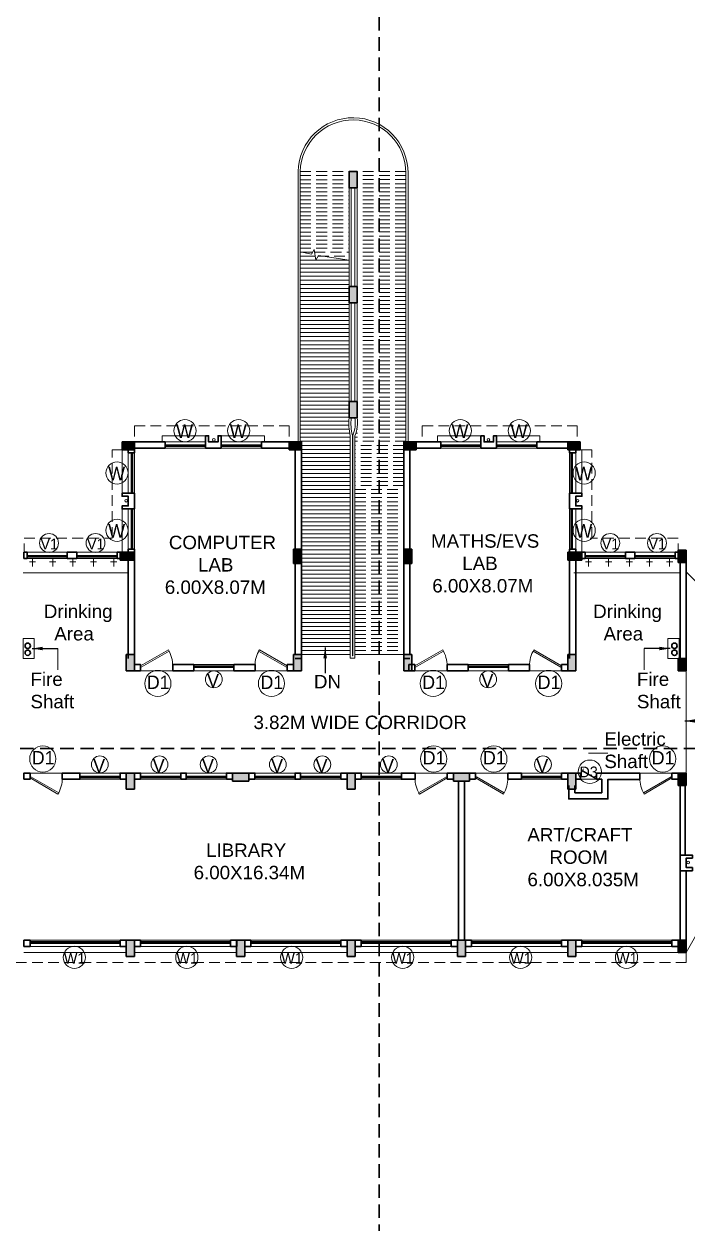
# Model space of a CAD drawing. Header units: millimetres. Extents: x 3614 to 12428, y -844 to 6844.
# Drawn here: x 5519.74 to 5544.46, y -704.4 to -659.72 of the extents above; entities that cross this region are included whole.
import ezdxf

# ---------------------------------------------------------------- set-up
doc = ezdxf.new("R2010")
doc.units = ezdxf.units.MM
doc.header["$LTSCALE"] = 40
doc.header["$MEASUREMENT"] = 0
doc.linetypes.add('DASHED', pattern=[0.75, 0.5, -0.25])
doc.linetypes.add('DASHED2', pattern=[0.375, 0.25, -0.125])
doc.layers.get('0').update_dxf_attribs({"linetype": 'CONTINUOUS', "lineweight": 20})
for name, color, linetype, lineweight in [('CLL LEV.', 15, 'CONTINUOUS', 18), ('Column', 252, 'CONTINUOUS', 30), ('Column Hatch', 253, 'CONTINUOUS', 13), ('Dim', 220, 'CONTINUOUS', 15), ('Door', 54, 'CONTINUOUS', 18), ('EXPANSION JOINT', 248, 'CONTINUOUS', 20), ('Fixture', 44, 'CONTINUOUS', 15), ('Hidden', 30, 'DASHED', 18), ('LINE', 22, 'CONTINUOUS', 13), ('Railing', 23, 'CONTINUOUS', 18), ('RAMP', 213, 'CONTINUOUS', 15), ('Section', 72, 'DASHED2', 30), ('Services', 1, 'DASHED', 30), ('TEXT', 7, 'CONTINUOUS', 20), ('Ventilator', 6, 'DASHED', 18), ('Wall', 7, 'CONTINUOUS', 30), ('Window', 150, 'CONTINUOUS', 15), ('Window-Wall', 7, 'CONTINUOUS', 18)]:
    doc.layers.add(name, color=color, linetype=linetype, lineweight=lineweight)
doc.styles.add('DIM', font='arial.ttf')
doc.styles.add('L120', font='simplex.shx', dxfattribs={"height": 1})
doc.styles.get("Standard").update_dxf_attribs({"font": 'txt.shx', "height": 0.03937})
doc.styles.add('STYLE9', font='GOTHIC.TTF')
doc.dimstyles.get("Standard").update_dxf_attribs({"dimtxt": 0.18, "dimasz": 0.18, "dimexe": 0.18, "dimexo": 0.0625, "dimgap": 0.09, "dimtad": 0, "dimtih": 1, "dimtoh": 1, "dimdec": 4, "dimzin": 0, "dimdsep": 46, "dimtxsty": 'Standard', "dimcen": 0.09, "dimadec": 0, "dimazin": 0, "dimtfac": 1, "dimtdec": 4, "dimtofl": 0, "dimtmove": 0, "dimatfit": 3, "dimfxl": 0, "dimtolj": 1, "dimtzin": 0, "dimarcsym": 0})

# ---------------------------------------------------------------- blocks, each defined once
blk = doc.blocks.new('VENT 2')
at = {"layer": 'Ventilator', "linetype": 'Continuous', "ltscale": 0.02}
for p, q in [((0, 0.182), (1.5, 0.182)), ((0, 0.152), (1.5, 0.152))]:
    blk.add_line(p, q, dxfattribs=at)
at = {"layer": 'Window-Wall'}
for p, q in [((0, 0.23), (1.5, 0.23)), ((0, 0), (0, 0.23)), ((0, 0.115), (1.5, 0.115)), ((1.5, 0), (0, 0)), ((1.5, 0.23), (1.5, 0))]:
    blk.add_line(p, q, dxfattribs=at)
blk = doc.blocks.new('*U18')
for p, q in [((0, 0), (0, -6)), ((40, 0), (40, -6))]:
    blk.add_line(p, q)
blk.add_lwpolyline([(0, 0), (34.6, 20), (35.5, 18.5), (0.9, -1.5)], close=True)
blk.add_arc((0, 0), 40, 0, 30)
blk = doc.blocks.new('DOOR1')
at = {"layer": 'Door'}
blk.add_line((0, 0), (1.2, 0), dxfattribs=at)
at = {"layer": 'Door', "xscale": 0.0300000000000013, "yscale": 0.0300000000000013, "zscale": 0.0300000000000013}
blk.add_blockref('*U18', (0, 0.18), dxfattribs=at)
blk = doc.blocks.new('windoe 3')
at = {"layer": 'CLL LEV.'}
blk.add_line((3.585, -0.23), (-0.23, -0.23), dxfattribs=at)
at = {"layer": 'Window'}
for p, q in [((3.355, 0.179), (0, 0.179)), ((3.355, 0.149), (0, 0.149))]:
    blk.add_line(p, q, dxfattribs=at)
at = {"layer": 'Window-Wall'}
blk.add_line((3.355, 0.115), (0, 0.115), dxfattribs=at)
at = {"layer": 'Window-Wall', "ltscale": 0.05}
blk.add_lwpolyline([(0, 0), (3.355, 0), (3.355, 0.23), (0, 0.23)], close=True, dxfattribs=at)
blk = doc.blocks.new('SHAFT2')
at = {"layer": 'Fixture'}
blk.add_circle((0.302, 0.307), 0.05, dxfattribs=at)
at = {"layer": 'Wall'}
blk.add_lwpolyline([(0, 0.585), (0.46, 0.585), (0.46, 0.47), (0.23, 0.47), (0.23, 0.115), (0.46, 0.115), (0.46, 0), (0, 0), (0, 0.585)], dxfattribs=at)
blk = doc.blocks.new('Door - Left Hung 36 in.')
at = {"layer": 'Door'}
blk.add_line((0.8, -1.3), (35.9, -1.3), dxfattribs=at)
blk.add_lwpolyline([(0.8, -1.3), (0, 0), (31.2, 18), (31.9, 16.7)], close=True, dxfattribs=at)
blk.add_arc((0, 0), 36, 0, 37.3101, dxfattribs=at)
blk = doc.blocks.new('COLUMN 546')
at = {"layer": 'Column Hatch'}
h = blk.add_hatch(color=0, dxfattribs=at)
h.dxf.hatch_style = 1
h.paths.add_polyline_path([(0, 0), (0.3, 0), (0.3, 0.46), (0, 0.46)])
at = {"layer": 'Column'}
for p, q in [((0.3, 0.46), (0, 0.46)), ((0, 0.46), (0, 0)), ((0.3, 0), (0.3, 0.46)), ((0, 0), (0.3, 0))]:
    blk.add_line(p, q, dxfattribs=at)
blk = doc.blocks.new('WINDOW 1')
at = {"layer": 'CLL LEV.'}
for p, q in [((-0.115, -0.23), (-0.115, -0.46)), ((1.615, -0.23), (1.615, -0.46)), ((-0.115, -0.46), (1.615, -0.46))]:
    blk.add_line(p, q, dxfattribs=at)
at = {"layer": 'Window'}
for p, q in [((0, -0.051), (1.5, -0.051)), ((0, -0.081), (1.5, -0.081))]:
    blk.add_line(p, q, dxfattribs=at)
at = {"layer": 'Window-Wall'}
for p, q in [((0, 0), (1.5, 0)), ((0, -0.23), (0, 0)), ((1.5, 0), (1.5, -0.23)), ((0, -0.115), (1.5, -0.115)), ((1.5, -0.23), (0, -0.23))]:
    blk.add_line(p, q, dxfattribs=at)
blk = doc.blocks.new('colm 600')
at = {"layer": 'Column Hatch'}
h = blk.add_hatch(color=0, dxfattribs=at)
h.dxf.hatch_style = 1
h.paths.add_polyline_path([(5460.775, -628.796), (5460.475, -628.796), (5460.475, -629.396), (5460.775, -629.396)])
at = {"layer": 'Column'}
for p, q in [((5460.775, -628.796), (5460.475, -628.796)), ((5460.475, -628.796), (5460.475, -629.396)), ((5460.775, -629.396), (5460.775, -628.796)), ((5460.475, -629.396), (5460.775, -629.396))]:
    blk.add_line(p, q, dxfattribs=at)
blk = doc.blocks.new('COLM 530')
at = {"layer": 'Column Hatch'}
h = blk.add_hatch(color=0, dxfattribs=at)
h.dxf.hatch_style = 1
h.paths.add_polyline_path([(5443.518, -633.795), (5443.218, -633.795), (5443.218, -634.325), (5443.518, -634.325)])
at = {"layer": 'Column'}
for p, q in [((5443.518, -633.795), (5443.218, -633.795)), ((5443.218, -633.795), (5443.218, -634.325)), ((5443.518, -634.325), (5443.518, -633.795)), ((5443.218, -634.325), (5443.518, -634.325))]:
    blk.add_line(p, q, dxfattribs=at)
blk = doc.blocks.new('PROJ FNVJ')
at = {"layer": 'Hidden', "ltscale": 0.02}
for p, q in [((5461.628, -603.619), (5467.398, -603.619)), ((5461.628, -603.619), (5461.628, -604.221)), ((5467.398, -603.619), (5467.398, -604.221))]:
    blk.add_line(p, q, dxfattribs=at)
blk = doc.blocks.new('DDDD')
at = {"layer": 'TEXT', "color": 3, "ltscale": 0.2}
blk.add_circle((2085.909, -1030.934), 0.488, dxfattribs=at)
at = {"layer": 'TEXT', "color": 3, "style": 'STYLE9'}
blk.add_text('D1', height=0.5, dxfattribs=at).set_placement((2085.496, -1031.139))
blk = doc.blocks.new('shaft dooerr')
at = {"layer": 'TEXT', "color": 3, "ltscale": 0.2}
blk.add_circle((5444.341, -671.654), 0.435, dxfattribs=at)
at = {"layer": 'TEXT', "color": 3, "style": 'STYLE9'}
blk.add_text('D3', height=0.4, dxfattribs=at).set_placement((5443.954, -671.86))
blk = doc.blocks.new('W')
at = {"layer": 'TEXT', "color": 3}
blk.add_circle((2080.863, -1087.688), 0.414, dxfattribs=at)
at = {"layer": 'TEXT', "color": 3, "style": 'STYLE9'}
blk.add_text('W', height=0.5, dxfattribs=at).set_placement((2080.534, -1087.956))
blk = doc.blocks.new('VVV')
at = {"layer": 'TEXT', "color": 3, "ltscale": 0.2}
blk.add_circle((2082.528, -1073.943), 0.314, dxfattribs=at)
at = {"layer": 'TEXT', "color": 3, "style": 'STYLE9'}
blk.add_text('V', height=0.5, dxfattribs=at).set_placement((2082.277, -1074.243))
blk = doc.blocks.new('front windw')
at = {"layer": 'TEXT', "color": 3}
blk.add_circle((5459.557, -694.504), 0.414, dxfattribs=at)
at = {"layer": 'TEXT', "color": 3, "style": 'STYLE9'}
blk.add_text('W1', height=0.4, dxfattribs=at).set_placement((5459.167, -694.738))
blk = doc.blocks.new('VENT TOILET')
at = {"layer": 'TEXT', "color": 3, "ltscale": 0.2}
blk.add_circle((5438.623, -662.256), 0.352, dxfattribs=at)
at = {"layer": 'TEXT', "color": 3, "style": 'STYLE9'}
blk.add_text('V1', height=0.4, dxfattribs=at).set_placement((5438.303, -662.494))
blk = doc.blocks.new('SECT BB')
at = {"layer": 'Section', "ltscale": 0.05}
blk.add_line((5470.752, -343.655), (5470.752, -289.614), dxfattribs=at)
blk = doc.blocks.new('SEC AA')
at = {"layer": 'Section', "ltscale": 0.05}
blk.add_line((5428.116, -321.664), (5509.295, -321.664), dxfattribs=at)

msp = doc.modelspace()

# ---------------------------------------------------------------- linework, layer by layer
at = {"layer": 'CLL LEV.'}
for p, q in [((5523.6277, -677.6775), (5523.3977, -677.6775)), ((5523.3977, -677.6775), (5523.3977, -679.4075)), ((5540.3134, -677.6775), (5540.5434, -677.6775)), ((5540.5434, -677.6775), (5540.5434, -679.4075))]:
    msp.add_line(p, q, dxfattribs=at)
at = {"layer": 'Dim'}
for p, q in [((5531.8627, -676.3225), (5531.8627, -676.3225)), ((5532.0827, -676.3225), (5532.0827, -676.3225)), ((5521.0085, -682.9943), (5521.0085, -683.788)), ((5542.8669, -682.9943), (5542.8669, -683.788)), ((5540.7879, -686.8955), (5541.5101, -686.8955))]:
    msp.add_line(p, q, dxfattribs=at)
at = {"layer": 'Dim', "linetype": 'Continuous'}
msp.add_lwpolyline([(5531.8627, -668.5225), (5530.7283, -668.3438), (5530.6286, -668.5163), (5530.5595, -668.1238), (5530.4599, -668.2964), (5530.0427, -668.2063)], dxfattribs=at)
at = {"layer": 'EXPANSION JOINT', "linetype": 'ByBlock', "ltscale": 0.05}
msp.add_line((5544.4327, -683.8225), (5544.4327, -687.6375), dxfattribs=at)
at = {"layer": 'Fixture', "linetype": 'ByBlock', "ltscale": 0.05}
for p, q in [((5520.0627, -679.6375), (5520.0627, -679.9375)), ((5520.8127, -679.6375), (5520.8127, -679.9375)), ((5521.5627, -679.6375), (5521.5627, -679.9375)), ((5522.3377, -679.6375), (5522.3377, -679.9375)), ((5523.0877, -679.6375), (5523.0877, -679.9375)), ((5540.7891, -679.6375), (5540.7891, -679.9375)), ((5541.5391, -679.6375), (5541.5391, -679.9375)), ((5542.3141, -679.6375), (5542.3141, -679.9375)), ((5543.0641, -679.6375), (5543.0641, -679.9375)), ((5543.8141, -679.6375), (5543.8141, -679.9375)), ((5520.1777, -679.7589), (5519.9477, -679.7589)), ((5520.9277, -679.7589), (5520.6977, -679.7589)), ((5521.6777, -679.7589), (5521.4477, -679.7589)), ((5522.4527, -679.7589), (5522.2227, -679.7589)), ((5523.2027, -679.7589), (5522.9727, -679.7589)), ((5540.6741, -679.7589), (5540.9041, -679.7589)), ((5541.4241, -679.7589), (5541.6541, -679.7589)), ((5542.1991, -679.7589), (5542.4291, -679.7589)), ((5542.9491, -679.7589), (5543.1791, -679.7589)), ((5543.6991, -679.7589), (5543.9291, -679.7589)), ((5523.6277, -680.1693), (5519.7077, -680.1693)), ((5540.2491, -680.1693), (5544.1691, -680.1693))]:
    msp.add_line(p, q, dxfattribs=at)
at = {"layer": 'Hidden', "ltscale": 0.02}
for p, q in [((5523.0277, -678.8775), (5523.0277, -675.5925)), ((5523.0277, -675.5925), (5523.6277, -675.5925)), ((5540.9134, -675.5925), (5540.3134, -675.5925)), ((5540.9134, -678.8775), (5540.9134, -675.5925)), ((5519.7441, -679.4775), (5519.7441, -678.8775)), ((5519.7441, -678.8775), (5523.0277, -678.8775)), ((5544.1313, -678.8775), (5540.8477, -678.8775)), ((5544.1313, -679.4775), (5544.1313, -678.8775)), ((5544.4327, -694.3275), (5544.4327, -694.6975)), ((5519.4427, -694.6975), (5544.4327, -694.6975))]:
    msp.add_line(p, q, dxfattribs=at)
at = {"layer": 'LINE', "linetype": 'ByBlock', "ltscale": 0.05}
for points in [[(5520.1243, -682.6261), (5519.7077, -682.6261), (5519.7077, -683.3625), (5520.1243, -683.3625)], [(5543.7511, -682.6261), (5544.1677, -682.6261), (5544.1677, -683.3625), (5543.7511, -683.3625)]]:
    msp.add_lwpolyline(points, close=True, dxfattribs=at)
at = {"layer": 'Railing'}
for p, q in [((5529.9627, -675.2925), (5529.9627, -665.2225)), ((5530.0427, -675.2925), (5530.0427, -665.2225)), ((5531.8627, -674.3925), (5531.8627, -665.2225)), ((5532.1627, -674.3925), (5532.1627, -665.2225)), ((5533.9809, -675.2925), (5533.9809, -665.2732)), ((5534.0609, -675.2925), (5534.0609, -665.2225)), ((5531.9427, -669.5075), (5531.9427, -665.8225)), ((5532.0827, -669.5075), (5532.0827, -665.8225)), ((5531.9427, -673.7925), (5531.9427, -670.1075)), ((5532.0827, -673.7925), (5532.0827, -670.1075)), ((5531.9077, -683.3572), (5531.9077, -675.0625)), ((5531.9877, -683.2702), (5531.9877, -675.0532)), ((5532.0045, -683.2702), (5532.0045, -675.0532)), ((5532.0845, -683.3572), (5532.0845, -675.0625)), ((5532.0845, -683.3572), (5531.9077, -683.3572)), ((5532.0045, -683.2702), (5531.9877, -683.2702))]:
    msp.add_line(p, q, dxfattribs=at)
for centre, radius, start, end in [((5532.0116, -665.2618), 2.0493, 359.66974, 178.85426), ((5532.0116, -665.2618), 1.9693, 359.66974, 178.85426), ((5533.9354, -674.5898), 2.0821, 174.56259, 193.12232), ((5533.9354, -674.5898), 2.0021, 174.56259, 193.3831), ((5530.8273, -674.5803), 1.2686, 338.11683, 8.17034), ((5530.8524, -674.5792), 1.3235, 338.58127, 8.10882)]:
    msp.add_arc(centre, radius, start, end, dxfattribs=at)
at = {"layer": 'RAMP', "linetype": 'DASHED', "ltscale": 0.02}
for p, q in [((5530.0427, -665.2225), (5531.8627, -665.2225)), ((5533.9805, -665.2218), (5532.1623, -665.2218)), ((5530.0427, -665.3725), (5531.8627, -665.3725)), ((5530.0427, -665.5225), (5531.8627, -665.5225)), ((5530.0427, -665.6725), (5531.8627, -665.6725)), ((5533.9805, -665.3718), (5532.1623, -665.3718)), ((5533.9805, -665.5218), (5532.1623, -665.5218)), ((5533.9805, -665.6718), (5532.1623, -665.6718)), ((5530.0427, -665.8225), (5531.8627, -665.8225)), ((5530.0427, -665.9725), (5531.8627, -665.9725)), ((5530.0427, -666.1225), (5531.8627, -666.1225)), ((5533.9805, -665.8218), (5532.1623, -665.8218)), ((5533.9805, -665.9718), (5532.1623, -665.9718)), ((5533.9805, -666.1218), (5532.1623, -666.1218)), ((5530.0427, -666.2725), (5531.8627, -666.2725)), ((5530.0427, -666.4225), (5531.8627, -666.4225)), ((5530.0427, -666.5725), (5531.8627, -666.5725)), ((5533.9805, -666.2718), (5532.1623, -666.2718)), ((5533.9805, -666.4218), (5532.1623, -666.4218)), ((5533.9805, -666.5718), (5532.1623, -666.5718)), ((5530.0427, -666.7225), (5531.8627, -666.7225)), ((5530.0427, -666.8725), (5531.8627, -666.8725)), ((5530.0427, -667.0225), (5531.8627, -667.0225)), ((5533.9805, -666.7218), (5532.1623, -666.7218)), ((5533.9805, -666.8718), (5532.1623, -666.8718)), ((5533.9805, -667.0218), (5532.1623, -667.0218)), ((5530.0427, -667.1725), (5531.8627, -667.1725)), ((5530.0427, -667.3225), (5531.8627, -667.3225)), ((5530.0427, -667.4725), (5531.8627, -667.4725)), ((5533.9805, -667.1718), (5532.1623, -667.1718)), ((5533.9805, -667.3218), (5532.1623, -667.3218)), ((5533.9805, -667.4718), (5532.1623, -667.4718)), ((5530.0427, -667.6225), (5531.8627, -667.6225)), ((5530.0427, -667.7725), (5531.8627, -667.7725)), ((5530.0427, -667.9225), (5531.8627, -667.9225)), ((5533.9805, -667.6218), (5532.1623, -667.6218)), ((5533.9805, -667.7718), (5532.1623, -667.7718)), ((5533.9805, -667.9218), (5532.1623, -667.9218)), ((5530.0427, -668.0725), (5531.8627, -668.0725)), ((5530.5769, -668.2225), (5531.8627, -668.2225)), ((5530.7117, -668.3725), (5531.8627, -668.3725)), ((5533.9805, -668.0718), (5532.1623, -668.0718)), ((5533.9805, -668.2218), (5532.1623, -668.2218)), ((5533.9805, -668.3718), (5532.1623, -668.3718)), ((5533.9805, -668.5218), (5532.1623, -668.5218)), ((5533.9805, -668.6718), (5532.1623, -668.6718)), ((5533.9805, -668.8218), (5532.1623, -668.8218)), ((5533.9805, -668.9718), (5532.1623, -668.9718)), ((5533.9805, -669.1218), (5532.1623, -669.1218)), ((5533.9805, -669.2718), (5532.1623, -669.2718)), ((5533.9805, -669.4218), (5532.1623, -669.4218)), ((5533.9805, -669.5718), (5532.1623, -669.5718)), ((5533.9805, -669.7218), (5532.1623, -669.7218)), ((5533.9805, -669.8718), (5532.1623, -669.8718)), ((5533.9805, -670.0218), (5532.1623, -670.0218)), ((5533.9805, -670.1718), (5532.1623, -670.1718)), ((5533.9805, -670.3218), (5532.1623, -670.3218)), ((5533.9805, -670.4718), (5532.1623, -670.4718)), ((5533.9805, -670.6218), (5532.1623, -670.6218)), ((5533.9805, -670.7718), (5532.1623, -670.7718)), ((5533.9805, -670.9218), (5532.1623, -670.9218)), ((5533.9805, -671.0718), (5532.1623, -671.0718)), ((5533.9805, -671.2218), (5532.1623, -671.2218)), ((5533.9805, -671.3718), (5532.1623, -671.3718)), ((5533.9805, -671.5218), (5532.1623, -671.5218)), ((5533.9805, -671.6718), (5532.1623, -671.6718)), ((5533.9805, -671.8218), (5532.1623, -671.8218)), ((5533.9805, -671.9718), (5532.1623, -671.9718)), ((5533.9805, -672.1218), (5532.1623, -672.1218)), ((5533.9805, -672.2718), (5532.1623, -672.2718)), ((5533.9805, -672.4218), (5532.1623, -672.4218)), ((5533.9805, -672.5718), (5532.1623, -672.5718)), ((5533.9805, -672.7218), (5532.1623, -672.7218)), ((5533.9805, -672.8718), (5532.1623, -672.8718)), ((5533.9805, -673.0218), (5532.1623, -673.0218)), ((5533.9805, -673.1718), (5532.1623, -673.1718)), ((5533.9805, -673.3218), (5532.1623, -673.3218)), ((5533.9805, -673.4718), (5532.1623, -673.4718)), ((5533.9805, -673.6218), (5532.1623, -673.6218)), ((5533.9809, -673.7718), (5532.1627, -673.7718)), ((5533.9805, -673.9218), (5532.1623, -673.9218)), ((5533.9805, -674.0718), (5532.1623, -674.0718)), ((5533.9805, -674.2218), (5532.1623, -674.2218)), ((5533.9805, -674.3718), (5532.1623, -674.3718)), ((5533.9805, -674.5218), (5532.1623, -674.5218)), ((5533.9805, -674.6718), (5532.1623, -674.6718)), ((5533.9809, -675.1225), (5532.0845, -675.1225)), ((5533.9805, -674.9745), (5532.1357, -674.9745)), ((5533.9805, -674.8218), (5532.1623, -674.8218)), ((5533.9809, -675.2725), (5532.0845, -675.2725)), ((5533.9027, -675.4225), (5532.0845, -675.4225)), ((5533.9027, -675.5725), (5532.0845, -675.5725)), ((5533.9027, -675.7225), (5532.0845, -675.7225)), ((5533.9027, -675.8725), (5532.0845, -675.8725)), ((5533.9027, -676.0225), (5532.0845, -676.0225)), ((5533.9027, -676.1725), (5532.0845, -676.1725)), ((5533.9027, -676.3226), (5532.0845, -676.3226)), ((5533.9027, -676.4726), (5532.0845, -676.4726)), ((5533.9027, -676.9226), (5532.0845, -676.9226)), ((5533.9027, -676.6226), (5532.09, -676.6226)), ((5533.9027, -676.7726), (5532.0938, -676.7726)), ((5532.0845, -677.0726), (5533.9027, -677.0726)), ((5532.0845, -677.2226), (5533.9027, -677.2226)), ((5532.0845, -677.3726), (5533.9027, -677.3726)), ((5532.0845, -677.5226), (5533.9027, -677.5226)), ((5532.0845, -677.6726), (5533.9027, -677.6726)), ((5532.0845, -677.8226), (5533.9027, -677.8226)), ((5532.0845, -677.9726), (5533.9027, -677.9726)), ((5532.0845, -678.1226), (5533.9027, -678.1226)), ((5532.0845, -678.2726), (5533.9027, -678.2726)), ((5532.0845, -678.4226), (5533.9027, -678.4226)), ((5532.0845, -678.5726), (5533.9027, -678.5726)), ((5532.0845, -678.7226), (5533.9027, -678.7226)), ((5532.0845, -678.8726), (5533.9027, -678.8726)), ((5532.0845, -679.0226), (5533.9027, -679.0226)), ((5532.0845, -679.1726), (5533.9027, -679.1726)), ((5532.0845, -679.3226), (5533.9027, -679.3226)), ((5532.0845, -679.4726), (5533.9027, -679.4726)), ((5532.0845, -679.6226), (5533.9027, -679.6226)), ((5532.0845, -679.7726), (5533.9027, -679.7726)), ((5532.0845, -679.9226), (5533.9027, -679.9226)), ((5532.0845, -680.0726), (5533.9027, -680.0726)), ((5532.0845, -680.2226), (5533.9027, -680.2226)), ((5532.0845, -680.3726), (5533.9027, -680.3726)), ((5532.0845, -680.5226), (5533.9027, -680.5226)), ((5532.0845, -680.6726), (5533.9027, -680.6726)), ((5532.0845, -680.8226), (5533.9027, -680.8226)), ((5532.0845, -680.9726), (5533.9027, -680.9726)), ((5532.0845, -681.1226), (5533.9027, -681.1226)), ((5532.0845, -681.2726), (5533.9027, -681.2726)), ((5532.0845, -681.4226), (5533.9027, -681.4226)), ((5532.0845, -681.5726), (5533.9027, -681.5726)), ((5532.0845, -681.7226), (5533.9027, -681.7226)), ((5532.0845, -681.8726), (5533.9027, -681.8726)), ((5532.0845, -682.0226), (5533.9027, -682.0226)), ((5532.0845, -682.1726), (5533.9027, -682.1726)), ((5532.0845, -682.3226), (5533.9027, -682.3226)), ((5532.0845, -682.4726), (5533.9027, -682.4726)), ((5532.0845, -682.6226), (5533.9027, -682.6226)), ((5532.0845, -682.7726), (5533.9027, -682.7726)), ((5532.0845, -682.9226), (5533.9027, -682.9226)), ((5532.0845, -683.0726), (5533.9027, -683.0726)), ((5533.9027, -683.2226), (5532.0845, -683.2226)), ((5532.0845, -683.2226), (5533.9027, -683.2226))]:
    msp.add_line(p, q, dxfattribs=at)
at = {"layer": 'RAMP'}
for p, q in [((5530.0427, -668.2225), (5530.5026, -668.2225)), ((5530.0427, -668.3725), (5530.6033, -668.3725)), ((5530.0427, -668.5225), (5531.8627, -668.5225)), ((5530.0427, -668.6725), (5531.8627, -668.6725)), ((5530.0427, -668.8225), (5531.8627, -668.8225)), ((5530.0427, -668.9725), (5531.8627, -668.9725)), ((5530.0427, -669.1225), (5531.8627, -669.1225)), ((5530.0427, -669.2725), (5531.8627, -669.2725)), ((5530.0427, -669.4225), (5531.8627, -669.4225)), ((5530.0427, -669.5725), (5531.8627, -669.5725)), ((5530.0427, -669.7225), (5531.8627, -669.7225)), ((5530.0427, -669.8725), (5531.8627, -669.8725)), ((5530.0427, -670.0225), (5531.8627, -670.0225)), ((5530.0427, -670.1725), (5531.8627, -670.1725)), ((5530.0427, -670.3225), (5531.8627, -670.3225)), ((5530.0427, -670.4725), (5531.8627, -670.4725)), ((5530.0427, -670.6225), (5531.8627, -670.6225)), ((5530.0427, -670.7725), (5531.8627, -670.7725)), ((5530.0427, -670.9225), (5531.8627, -670.9225)), ((5530.0427, -671.0725), (5531.8627, -671.0725)), ((5530.0427, -671.2225), (5531.8627, -671.2225)), ((5530.0427, -671.3725), (5531.8627, -671.3725)), ((5530.0427, -671.5225), (5531.8627, -671.5225)), ((5530.0427, -671.6725), (5531.8627, -671.6725)), ((5530.0427, -671.8225), (5531.8627, -671.8225)), ((5530.0427, -671.9725), (5531.8627, -671.9725)), ((5530.0427, -672.1225), (5531.8627, -672.1225)), ((5530.0427, -672.2725), (5531.8627, -672.2725)), ((5530.0427, -672.4225), (5531.8627, -672.4225)), ((5530.0427, -672.5725), (5531.8627, -672.5725)), ((5530.0427, -672.7225), (5531.8627, -672.7225)), ((5530.0427, -672.8725), (5531.8627, -672.8725)), ((5530.0427, -673.0225), (5531.8627, -673.0225)), ((5530.0427, -673.1725), (5531.8627, -673.1725)), ((5530.0427, -673.3225), (5531.8627, -673.3225)), ((5530.0427, -673.4725), (5531.8627, -673.4725)), ((5530.0427, -673.6225), (5531.8627, -673.6225)), ((5530.0427, -673.7725), (5531.8627, -673.7725)), ((5530.0427, -673.9225), (5531.8627, -673.9225)), ((5530.0427, -674.0725), (5531.8627, -674.0725)), ((5530.0427, -674.2225), (5531.8627, -674.2225)), ((5530.0427, -674.3725), (5531.8627, -674.3725)), ((5530.0427, -674.5225), (5531.8627, -674.5225)), ((5530.0427, -674.6725), (5531.8627, -674.6725)), ((5530.0427, -674.8225), (5531.8627, -674.8225)), ((5530.0427, -674.9725), (5531.8888, -674.9725)), ((5530.0427, -675.1225), (5531.9077, -675.1225)), ((5530.0427, -675.2725), (5531.9077, -675.2725)), ((5530.0877, -675.4225), (5531.9077, -675.4225)), ((5530.0877, -675.5725), (5531.9077, -675.5725)), ((5530.0877, -675.7225), (5531.9077, -675.7225)), ((5530.0877, -675.8725), (5531.9077, -675.8725)), ((5530.0877, -676.0225), (5531.9077, -676.0225)), ((5530.0877, -676.1725), (5531.9077, -676.1725)), ((5530.0877, -676.3225), (5531.9077, -676.3225)), ((5530.0877, -676.4725), (5531.9077, -676.4725)), ((5530.0877, -676.6225), (5531.9022, -676.6225)), ((5530.0877, -676.7725), (5531.8984, -676.7725)), ((5530.0877, -676.9225), (5531.9077, -676.9225)), ((5530.0877, -677.2225), (5531.9077, -677.2225)), ((5530.0877, -677.3725), (5531.9077, -677.3725)), ((5530.1169, -677.0725), (5531.9077, -677.0725)), ((5530.0877, -677.5225), (5531.9077, -677.5225)), ((5530.0877, -677.6725), (5531.9077, -677.6725)), ((5530.0877, -677.8225), (5531.9077, -677.8225)), ((5530.0877, -677.9725), (5531.9077, -677.9725)), ((5530.0877, -678.1225), (5531.9077, -678.1225)), ((5530.0877, -678.2725), (5531.9077, -678.2725)), ((5530.0877, -678.4225), (5531.9077, -678.4225)), ((5530.0877, -678.5725), (5531.9077, -678.5725)), ((5530.0877, -678.7225), (5531.9077, -678.7225)), ((5530.0877, -678.8725), (5531.9077, -678.8725)), ((5530.0877, -679.0225), (5531.9077, -679.0225)), ((5530.0877, -679.1725), (5531.9077, -679.1725)), ((5530.0877, -679.3225), (5531.9077, -679.3225)), ((5530.0877, -679.4725), (5531.9077, -679.4725)), ((5530.0877, -679.6225), (5531.9077, -679.6225)), ((5530.0877, -679.7725), (5531.9077, -679.7725)), ((5530.0877, -679.9225), (5531.9077, -679.9225)), ((5530.0877, -680.0725), (5531.9077, -680.0725)), ((5530.0877, -680.2225), (5531.9077, -680.2225)), ((5530.0877, -680.3725), (5531.9077, -680.3725)), ((5530.0877, -680.5225), (5531.9077, -680.5225)), ((5530.0877, -680.6725), (5531.9077, -680.6725)), ((5530.0877, -680.8225), (5531.9077, -680.8225)), ((5530.0877, -680.9725), (5531.9077, -680.9725)), ((5530.0877, -681.1225), (5531.9077, -681.1225)), ((5530.0877, -681.2725), (5531.9077, -681.2725)), ((5530.0877, -681.4225), (5531.9077, -681.4225)), ((5530.0877, -681.5725), (5531.9077, -681.5725)), ((5530.0877, -681.7225), (5531.9077, -681.7225)), ((5530.0877, -681.8725), (5531.9077, -681.8725)), ((5530.0877, -682.0225), (5531.9077, -682.0225)), ((5530.0877, -682.1725), (5531.9077, -682.1725)), ((5530.0877, -682.3225), (5531.9077, -682.3225)), ((5530.0877, -682.4725), (5531.9077, -682.4725)), ((5530.0877, -682.6225), (5531.9077, -682.6225)), ((5530.0877, -682.7725), (5531.9077, -682.7725)), ((5530.0877, -682.9225), (5531.9077, -682.9225)), ((5530.0877, -683.0725), (5531.9077, -683.0725)), ((5530.0877, -683.2225), (5531.9077, -683.2225))]:
    msp.add_line(p, q, dxfattribs=at)
at = {"layer": 'Services', "linetype": 'ByBlock', "ltscale": 0.05}
for centre in [(5519.8811, -682.8923), (5519.8811, -683.1525), (5543.9943, -682.8923), (5543.9943, -683.1525)]:
    msp.add_circle(centre, 0.1, dxfattribs=at)
at = {"layer": 'Wall'}
for p, q in [((5529.8577, -675.5925), (5529.8577, -683.2225)), ((5530.0877, -675.5925), (5530.0877, -683.2225)), ((5533.9027, -675.5926), (5533.9027, -683.2226)), ((5534.1327, -675.5926), (5534.1327, -683.2226)), ((5540.4877, -687.6375), (5540.3177, -687.6375)), ((5540.4877, -687.8674), (5540.4877, -687.6375)), ((5541.0877, -687.8675), (5541.0877, -687.6375)), ((5541.4327, -687.6375), (5541.0877, -687.6375)), ((5540.2827, -688.0975), (5540.2827, -688.3675)), ((5540.4877, -687.8674), (5540.3177, -687.8675)), ((5541.2827, -687.8675), (5541.0877, -687.8675)), ((5541.2827, -688.3675), (5541.2827, -687.8675)), ((5544.2027, -688.0975), (5544.2027, -693.8675)), ((5544.3977, -688.0975), (5544.3977, -690.69)), ((5540.2827, -688.3675), (5541.2827, -688.3675)), ((5544.4327, -691.275), (5544.4327, -693.8675))]:
    msp.add_line(p, q, dxfattribs=at)
at = {"layer": 'Wall', "ltscale": 0.05}
for p, q in [((5523.6277, -679.7075), (5523.6277, -683.3625)), ((5523.8577, -679.7075), (5523.8577, -683.3625)), ((5540.0877, -679.7075), (5540.0877, -683.3625)), ((5540.3177, -679.7075), (5540.3177, -683.3625)), ((5530.0877, -683.3626), (5529.8577, -683.3626)), ((5533.9027, -683.3626), (5534.1327, -683.3626)), ((5535.9418, -693.8675), (5535.9418, -687.9375)), ((5536.1677, -693.8675), (5536.1677, -687.9375))]:
    msp.add_line(p, q, dxfattribs=at)
at = {"layer": 'Wall', "linetype": 'ByBlock', "ltscale": 0.05}
for p, q in [((5544.2027, -683.4425), (5544.2027, -679.7193)), ((5544.4327, -683.3625), (5544.4327, -679.7193))]:
    msp.add_line(p, q, dxfattribs=at)
at = {"layer": 'Wall'}
for points in [[(5523.6277, -675.5925), (5523.6277, -675.7075), (5523.8577, -675.7075), (5523.8577, -675.5925), (5523.6277, -675.5925)], [(5523.6277, -675.7075), (5523.6277, -675.5925), (5523.8577, -675.5925), (5523.8577, -675.7075), (5523.6277, -675.7075)], [(5523.8577, -675.2925), (5525.0113, -675.2925), (5525.0113, -675.5225), (5523.8577, -675.5225), (5523.8577, -675.2925)], [(5528.5963, -675.2925), (5529.6277, -675.2925), (5529.6277, -675.5225), (5528.5963, -675.5225), (5528.5963, -675.2925)], [(5535.2791, -675.2925), (5534.2477, -675.2925), (5534.2477, -675.5225), (5535.2791, -675.5225), (5535.2791, -675.2925)], [(5540.0177, -675.2925), (5538.8641, -675.2925), (5538.8641, -675.5225), (5540.0177, -675.5225), (5540.0177, -675.2925)], [(5540.3134, -675.5925), (5540.3134, -675.7075), (5540.0834, -675.7075), (5540.0834, -675.5925), (5540.3134, -675.5925)], [(5540.3134, -675.7075), (5540.3134, -675.5925), (5540.0834, -675.5925), (5540.0834, -675.7075), (5540.3134, -675.7075)], [(5519.7427, -679.6375), (5519.7427, -679.4075), (5519.8591, -679.4075), (5519.8591, -679.6375), (5519.7427, -679.6375)], [(5521.3591, -679.6375), (5521.3591, -679.4075), (5521.7127, -679.4075), (5521.7127, -679.6375), (5521.3591, -679.6375)], [(5523.2127, -679.6375), (5523.2127, -679.4075), (5523.3291, -679.4075), (5523.3291, -679.6375), (5523.2127, -679.6375)], [(5523.6277, -679.2925), (5523.6277, -679.4075), (5523.8577, -679.4075), (5523.8577, -679.2925), (5523.6277, -679.2925)], [(5540.3134, -679.4075), (5540.3134, -679.2925), (5540.0834, -679.2925), (5540.0834, -679.4075), (5540.3134, -679.4075)], [(5540.6641, -679.6375), (5540.6641, -679.4075), (5540.5477, -679.4075), (5540.5477, -679.6375), (5540.6641, -679.6375)], [(5542.5177, -679.6375), (5542.5177, -679.4075), (5542.1641, -679.4075), (5542.1641, -679.6375), (5542.5177, -679.6375)], [(5544.1341, -679.6375), (5544.1341, -679.4075), (5544.0177, -679.4075), (5544.0177, -679.6375), (5544.1341, -679.6375)], [(5523.8577, -683.5925), (5523.8577, -683.8225), (5524.0877, -683.8225), (5524.0877, -683.5925), (5523.8577, -683.5925)], [(5525.2877, -683.5925), (5525.2877, -683.8225), (5526.0699, -683.8225), (5526.0699, -683.5925), (5525.2877, -683.5925)], [(5528.3577, -683.5926), (5528.3577, -683.8226), (5527.5699, -683.8226), (5527.5699, -683.5926), (5528.3577, -683.5926)], [(5529.7877, -683.5926), (5529.7877, -683.8226), (5529.5577, -683.8226), (5529.5577, -683.5926), (5529.7877, -683.5926)], [(5534.0877, -683.5926), (5534.0877, -683.8226), (5534.3177, -683.8226), (5534.3177, -683.5926), (5534.0877, -683.5926)], [(5535.5177, -683.5926), (5535.5177, -683.8226), (5536.3054, -683.8226), (5536.3054, -683.5926), (5535.5177, -683.5926)], [(5538.5877, -683.5925), (5538.5877, -683.8225), (5537.8054, -683.8225), (5537.8054, -683.5925), (5538.5877, -683.5925)], [(5540.0177, -683.5925), (5540.0177, -683.8225), (5539.7877, -683.8225), (5539.7877, -683.5925), (5540.0177, -683.5925)], [(5519.7427, -687.8675), (5519.7427, -687.6375), (5519.9727, -687.6375), (5519.9727, -687.8675), (5519.7427, -687.8675)], [(5521.1727, -687.8675), (5521.1727, -687.6375), (5521.8277, -687.6375), (5521.8277, -687.8675), (5521.1727, -687.8675)], [(5523.3277, -687.8675), (5523.3277, -687.6375), (5523.5577, -687.6375), (5523.5577, -687.8675), (5523.3277, -687.8675)], [(5524.0877, -687.8675), (5524.0877, -687.6375), (5523.8577, -687.6375), (5523.8577, -687.8675), (5524.0877, -687.8675)], [(5525.5877, -687.8675), (5525.5877, -687.6375), (5525.7927, -687.6375), (5525.7927, -687.8675), (5525.5877, -687.8675)], [(5527.2927, -687.8675), (5527.2927, -687.6375), (5527.5227, -687.6375), (5527.5227, -687.8675), (5527.2927, -687.8675)], [(5528.3527, -687.8675), (5528.3527, -687.6375), (5528.1227, -687.6375), (5528.1227, -687.8675), (5528.3527, -687.8675)], [(5530.0577, -687.8675), (5530.0577, -687.6375), (5529.8527, -687.6375), (5529.8527, -687.8675), (5530.0577, -687.8675)], [(5531.5577, -687.8675), (5531.5577, -687.6375), (5531.7877, -687.6375), (5531.7877, -687.8675), (5531.5577, -687.8675)], [(5532.3177, -687.8675), (5532.3177, -687.6375), (5532.0877, -687.6375), (5532.0877, -687.8675), (5532.3177, -687.8675)], [(5534.3227, -687.8675), (5534.3227, -687.6375), (5533.8177, -687.6375), (5533.8177, -687.8675), (5534.3227, -687.8675)], [(5535.7527, -687.8675), (5535.7527, -687.6375), (5535.5227, -687.6375), (5535.5227, -687.8675), (5535.7527, -687.8675)], [(5536.5827, -687.8675), (5536.5827, -687.6375), (5536.3527, -687.6375), (5536.3527, -687.8675), (5536.5827, -687.8675)], [(5538.2877, -687.8675), (5538.2877, -687.6375), (5537.7827, -687.6375), (5537.7827, -687.8675), (5538.2877, -687.8675)], [(5540.0177, -687.8675), (5540.0177, -687.6375), (5539.7877, -687.6375), (5539.7877, -687.8675), (5540.0177, -687.8675)], [(5540.0527, -688.0975), (5540.0527, -688.5975), (5541.5127, -688.5975), (5541.5127, -687.8699), (5542.7027, -687.8699), (5542.7027, -687.6375), (5541.4327, -687.6375)], [(5544.1327, -687.8675), (5544.1327, -687.6375), (5543.9027, -687.6375), (5543.9027, -687.8675), (5544.1327, -687.8675)], [(5519.9727, -694.0975), (5519.9727, -693.8675), (5519.7427, -693.8675), (5519.7427, -694.0975), (5519.9727, -694.0975)], [(5523.5577, -694.0975), (5523.5577, -693.8675), (5523.3277, -693.8675), (5523.3277, -694.0975), (5523.5577, -694.0975)], [(5523.8577, -694.0975), (5523.8577, -693.8675), (5524.0877, -693.8675), (5524.0877, -694.0975), (5523.8577, -694.0975)], [(5527.6727, -694.0975), (5527.6727, -693.8675), (5527.4427, -693.8675), (5527.4427, -694.0975), (5527.6727, -694.0975)], [(5527.9727, -694.0975), (5527.9727, -693.8675), (5528.2027, -693.8675), (5528.2027, -694.0975), (5527.9727, -694.0975)], [(5531.7877, -694.0975), (5531.7877, -693.8675), (5531.5577, -693.8675), (5531.5577, -694.0975), (5531.7877, -694.0975)], [(5532.0877, -694.0975), (5532.0877, -693.8675), (5532.3177, -693.8675), (5532.3177, -694.0975), (5532.0877, -694.0975)], [(5535.9027, -694.0975), (5535.9027, -693.8675), (5535.6727, -693.8675), (5535.6727, -694.0975), (5535.9027, -694.0975)], [(5536.2027, -694.0975), (5536.2027, -693.8675), (5536.4327, -693.8675), (5536.4327, -694.0975), (5536.2027, -694.0975)], [(5540.0177, -694.0975), (5540.0177, -693.8675), (5539.7877, -693.8675), (5539.7877, -694.0975), (5540.0177, -694.0975)], [(5540.3177, -694.0975), (5540.3177, -693.8675), (5540.5477, -693.8675), (5540.5477, -694.0975), (5540.3177, -694.0975)], [(5544.1327, -694.0975), (5544.1327, -693.8675), (5543.9027, -693.8675), (5543.9027, -694.0975), (5544.1327, -694.0975)]]:
    msp.add_lwpolyline(points, dxfattribs=at)
at = {"layer": 'Window-Wall'}
for p, q in [((5523.6277, -677.7925), (5523.8577, -677.7925)), ((5540.3134, -677.7925), (5540.0834, -677.7925)), ((5519.9727, -693.8675), (5519.9727, -694.0975)), ((5523.5577, -694.0975), (5523.5577, -693.8675))]:
    msp.add_line(p, q, dxfattribs=at)
at = {"layer": 'Window-Wall', "linetype": 'DASHED', "ltscale": 0.05}
for p, q in [((5544.4327, -680.1325), (5548.0877, -683.7425)), ((5544.4327, -694.3275), (5548.0877, -687.9375))]:
    msp.add_line(p, q, dxfattribs=at)

# ---------------------------------------------------------------- block references
at = {"xscale": -1}
for p in [(10992.6378, -36.4267), (10992.6378, -40.7117), (10992.6378, -44.9967), (11000.7928, -54.4267)]:
    msp.add_blockref('colm 600', p, dxfattribs=at)
at = {"linetype": 'ByBlock', "extrusion": (0, 0, -1), "zscale": -1, "rotation": 89.99999999993977}
msp.add_blockref('SHAFT2', (-5526.5113, -675.5225), dxfattribs=at)
at = {"linetype": 'ByBlock', "extrusion": (0, 0, -1), "xscale": -1, "zscale": -1, "rotation": 270.0000000000603}
msp.add_blockref('SHAFT2', (-5537.3641, -675.5225), dxfattribs=at)
at = {"color": 7, "extrusion": (0, 0, -1), "xscale": -1, "zscale": -1, "rotation": 270}
for p in [(-5523.8577, -675.5925), (-5530.0877, -675.5925), (-5530.0877, -675.5925)]:
    msp.add_blockref('COLUMN 546', p, dxfattribs=at)
at = {"color": 7, "extrusion": (0, 0, -1), "zscale": -1}
for p, rotation in [((-5533.9027, -675.5925), 90.00000000000001), ((-5540.0177, -675.5925), 90.00000000000001), ((-5544.1327, -687.6375), 180), ((-5544.1327, -693.8675), 180)]:
    msp.add_blockref('COLUMN 546', p, dxfattribs=dict(at, rotation=rotation))
at = {"linetype": 'ByBlock', "extrusion": (0, 0, -1), "zscale": -1}
msp.add_blockref('SHAFT2', (-5523.8577, -677.7925), dxfattribs=at)
at = {"linetype": 'ByBlock', "extrusion": (0, 0, -1), "xscale": -1, "zscale": -1}
for p in [(-5540.0834, -677.7925), (-5544.2027, -691.275)]:
    msp.add_blockref('SHAFT2', p, dxfattribs=at)
at = {"rotation": 270}
for name, p in [('COLM 530', (6157.6525, 4763.8104)), ('colm 600', (6156.9185, 4772.8376)), ('colm 600', (6165.1485, 4772.8376))]:
    msp.add_blockref(name, p, dxfattribs=at)
for name, p in [('COLM 530', (86.5699, -45.4976)), ('COLM 530', (90.6849, -45.4976)), ('colm 600', (63.0826, -54.4267)), ('colm 600', (69.3126, -54.4267)), ('colm 600', (73.4276, -54.4268)), ('colm 600', (63.0826, -58.8417)), ('colm 600', (71.3126, -58.8417)), ('colm 600', (79.5426, -58.8416)), ('colm 600', (63.0826, -65.0717)), ('colm 600', (67.1976, -65.0717)), ('colm 600', (71.3126, -65.0717)), ('colm 600', (75.4276, -65.0717)), ('colm 600', (79.5426, -65.0717))]:
    msp.add_blockref(name, p)
at = {"xscale": -1, "rotation": 90}
msp.add_blockref('COLM 530', (4906.2228, 4763.8104), dxfattribs=at)
at = {"color": 7, "extrusion": (0, 0, -1), "zscale": -1}
for p in [(-5544.4327, -679.7875), (-5544.4327, -683.8225)]:
    msp.add_blockref('COLUMN 546', p, dxfattribs=at)
at = {"layer": 'CLL LEV.'}
for p, rotation in [((5526.5113, -675.5225), 180.0000000000602), ((5528.5963, -675.5225), 180.0000000000602), ((5523.8577, -675.7075), 269.9999999999999)]:
    msp.add_blockref('WINDOW 1', p, dxfattribs=dict(at, rotation=rotation))
at = {"layer": 'CLL LEV.', "xscale": -1}
for p, rotation in [((5535.2791, -675.5225), 180), ((5537.3641, -675.5225), 180), ((5540.0834, -675.7075), 90), ((5523.8577, -679.2925), 270.0000000000001), ((5540.0834, -677.7925), 90)]:
    msp.add_blockref('WINDOW 1', p, dxfattribs=dict(at, rotation=rotation))
at = {"layer": 'Door', "extrusion": (0, 0, -1), "xscale": 0.0166737001802426, "yscale": 0.0166737001802426, "zscale": -0.0166737001841632, "rotation": 0.0041895029349466}
msp.add_blockref('Door - Left Hung 36 in.', (-5541.0868, -687.8458), dxfattribs=at)
at = {"layer": 'Hidden'}
for p in [(62.2299, -71.0717), (72.9649, -71.0717)]:
    msp.add_blockref('PROJ FNVJ', p, dxfattribs=at)
at = {"layer": 'Section'}
for name in ['SECT BB', 'SEC AA']:
    msp.add_blockref(name, (62.2299, -365.0605), dxfattribs=at)
at = {"layer": 'TEXT'}
for name, p in [('W', (3444.8818, 412.8114)), ('W', (3446.8817, 412.8114)), ('W', (3455.1486, 412.8114)), ('W', (3457.3487, 412.8114)), ('W', (3442.3485, 411.2348)), ('W', (3459.7649, 411.2348)), ('W', (3442.3485, 409.0968)), ('W', (3459.7649, 409.0968)), ('VENT TOILET', (82.0539, -16.8063)), ('VENT TOILET', (83.7882, -16.8063)), ('VENT TOILET', (102.9784, -16.8063)), ('VENT TOILET', (104.7201, -16.8063)), ('DDDD', (3438.8251, 346.6373)), ('VVV', (3444.2913, 389.7987)), ('DDDD', (3443.0617, 346.6373)), ('DDDD', (3449.0906, 346.6373)), ('VVV', (3454.519, 389.7987)), ('DDDD', (3453.3957, 346.6373)), ('DDDD', (3434.5364, 343.8243)), ('DDDD', (3449.1091, 343.8243)), ('DDDD', (3451.3546, 343.8243)), ('DDDD', (3457.6485, 343.8243)), ('VVV', (3440.0439, 386.6291)), ('VVV', (3442.2655, 386.6291)), ('VVV', (3444.1026, 386.6291)), ('VVV', (3446.6792, 386.6291)), ('VVV', (3448.3389, 386.6291)), ('VVV', (3450.8158, 386.6291)), ('VVV', (3456.5649, 386.6291)), ('shaft dooerr', (96.4988, -15.9329)), ('front windw', (62.0644, 0)), ('front windw', (66.2593, 0)), ('front windw', (70.1683, 0)), ('front windw', (74.306, 0)), ('front windw', (78.7004, 0)), ('front windw', (82.6512, 0))]:
    msp.add_blockref(name, p, dxfattribs=at)
at = {"layer": 'Wall', "extrusion": (0, 0, -1), "xscale": -1, "zscale": -1, "rotation": 180}
for p in [(-5521.3591, -679.4075), (-5523.2127, -679.4075)]:
    msp.add_blockref('VENT 2', p, dxfattribs=at)
at = {"layer": 'Wall', "extrusion": (0, 0, -1), "zscale": -1, "rotation": 180}
for p in [(-5540.6641, -679.4075), (-5542.5177, -679.4075), (-5525.7927, -687.6375)]:
    msp.add_blockref('VENT 2', p, dxfattribs=at)
at = {"layer": 'Wall'}
msp.add_blockref('DOOR1', (5524.0877, -683.8225), dxfattribs=at)
at = {"layer": 'Wall', "extrusion": (0, 0, -1), "zscale": -1}
for name, p in [('DOOR1', (-5529.5577, -683.8226)), ('VENT 2', (-5527.5699, -683.8225))]:
    msp.add_blockref(name, p, dxfattribs=at)
at = {"layer": 'Wall', "extrusion": (0, 0, -1), "xscale": -1, "zscale": -1}
for name, p in [('DOOR1', (-5534.3177, -683.8226)), ('VENT 2', (-5536.3054, -683.8225))]:
    msp.add_blockref(name, p, dxfattribs=at)
at = {"layer": 'Wall', "xscale": -1}
msp.add_blockref('DOOR1', (5539.7877, -683.8225), dxfattribs=at)
at = {"layer": 'Wall', "xscale": -1, "rotation": 180}
for name, p in [('DOOR1', (5519.9727, -687.6375)), ('VENT 2', (5521.8277, -687.6375)), ('VENT 2', (5530.0577, -687.6375)), ('DOOR1', (5536.5827, -687.6375))]:
    msp.add_blockref(name, p, dxfattribs=at)
at = {"layer": 'Wall', "rotation": 180}
for name, p in [('VENT 2', (5525.5877, -687.6375)), ('VENT 2', (5529.8527, -687.6375)), ('VENT 2', (5533.8177, -687.6375)), ('DOOR1', (5535.5227, -687.6375)), ('VENT 2', (5539.7877, -687.6375)), ('DOOR1', (5543.9027, -687.6375))]:
    msp.add_blockref(name, p, dxfattribs=at)
at = {"layer": 'Wall', "linetype": 'ByBlock'}
for p in [(5519.9727, -694.0975), (5524.0877, -694.0975), (5528.2027, -694.0975), (5532.3177, -694.0975), (5536.4327, -694.0975), (5540.5477, -694.0975)]:
    msp.add_blockref('windoe 3', p, dxfattribs=at)

# ---------------------------------------------------------------- texts
at = {"layer": 'TEXT', "char_height": 0.5, "attachment_point": 1, "style": 'DIM'}
for s, width, insert in [('\\pi0.28102;    MATHS/EVS\\P\\pi1.8335;  LAB\\P\\pi0.52113;   6.00X8.07M', 5.338294, (5533.8626, -678.7378)), ('\\pi0.14892;   COMPUTER\\P\\pi1.8181;LAB\\P\\pi0;   6.00X8.07M', 4.868108, (5524.4125, -678.7914)), ('{\\fArial|b0|i0|c0|p34;Drinking\\P  Area}', 19.989683, (5520.4844, -681.3595)), ('{\\fArial|b0|i0|c0|p34;Drinking\\P  Area}', 19.989683, (5540.9643, -681.3595)), ('{\\fArial|b0|i0|c0|p34;Fire \\PShaft}', 19.989683, (5519.9853, -683.8885)), ('{\\fArial|b0|i0|c0|p34;DN}', 1.50962, (5530.5539, -683.9785)), ('{\\fArial|b0|i0|c0|p34;Fire \\PShaft}', 19.989683, (5542.5958, -683.8885)), ('{\\fArial|b0|i0|c0|p34;3.82M WIDE CORRIDOR}', 19.989683, (5528.2988, -685.4958)), ('{\\fArial|b0|i0|c0|p34;Electric \\PShaft}', 19.989683, (5541.3804, -686.1167)), ('\\pi0.38443; ART/CRAFT\\P\\pi1.4015;ROOM\\P\\pi0;   6.00X8.035M', 4.868108, (5537.9323, -689.6858)), ('\\pi2.3289;  LIBRARY\\P\\pi1.6725;   6.00X16.34M', 8.029465, (5523.8138, -690.26))]:
    msp.add_mtext_dynamic_manual_height_columns(s, width=width, gutter_width=5, heights=[0], dxfattribs=dict(at, insert=insert))

# ---------------------------------------------------------------- leaders
at = {"layer": 'TEXT'}
for points in [[(5520.0453, -682.9943), (5521.0085, -682.9943)], [(5530.9723, -682.9551), (5530.9723, -683.9183)], [(5543.8301, -682.9943), (5542.8669, -682.9943)], [(5544.3815, -685.6941), (5545.8658, -685.6941)]]:
    msp.add_leader(points, dimstyle='Standard', override={"dimscale": 40, "dimasz": 0.01, "dimgap": 0.09, "dimtad": 0, "dimpost": "'", "dimtxsty": 'L120', "dimarcsym": 1}, dxfattribs=at)

doc.saveas('drawing.dxf')
